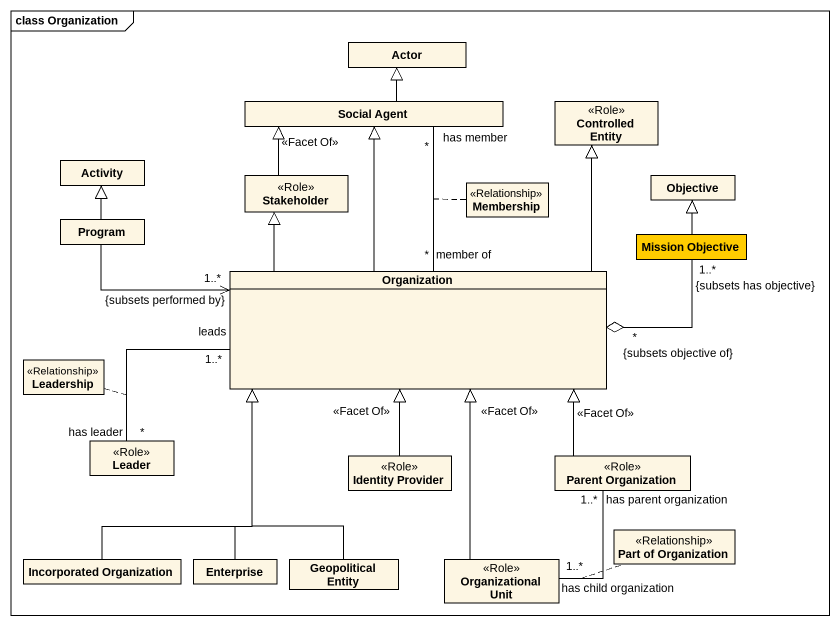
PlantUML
@startuml
mainframe class Organization
hide circle
hide empty members
class "Actor" as Actor_
class "Social Agent" as Social_Agent
class "Controlled Entity" as Controlled_Entity <<Role>>
class Activity
class Stakeholder <<Role>>
class Membership <<Relationship>>
class Objective
class Program
class "Mission Objective" as Mission_Objective #FFCC00
class Organization
class Leadership <<Relationship>>
class Leader <<Role>>
class "Identity Provider" as Identity_Provider <<Role>>
class "Parent Organization" as Parent_Organization <<Role>>
class "Part of Organization" as Part_of_Organization <<Relationship>>
class "Incorporated Organization" as Incorporated_Organization
class Enterprise
class "Geopolitical Entity" as Geopolitical_Entity
class "Organizational Unit" as Organizational_Unit <<Role>>
Social_Agent -up-|> Actor_
Stakeholder -up-|> Social_Agent : <<Facet Of>>
Program -up-|> Activity
Mission_Objective -up-|> Objective
Organization -up-|> Social_Agent
Organization "member of\n*" -up- "has member\n*" Social_Agent
(Organization, Social_Agent) .. Membership
Organization -up-|> Controlled_Entity
Organization -up-|> Stakeholder
Organization "{subsets performed by}\n1..*" <-left- Program
Organization "{subsets objective of}\n*" o-right- "1..*\n{subsets has objective}" Mission_Objective
Leader "has leader\n*" -right- "leads\n1..*" Organization
(Leader, Organization) .. Leadership
Identity_Provider -up-|> Organization : <<Facet Of>>
Parent_Organization -up-|> Organization : <<Facet Of>>
Incorporated_Organization -up-|> Organization
Enterprise -up-|> Organization
Geopolitical_Entity -up-|> Organization
Organizational_Unit -up-|> Organization : <<Facet Of>>
Organizational_Unit "1..*\nhas child organization" -up- "has parent organization\n1..*" Parent_Organization
(Organizational_Unit, Parent_Organization) .. Part_of_Organization
@enduml
